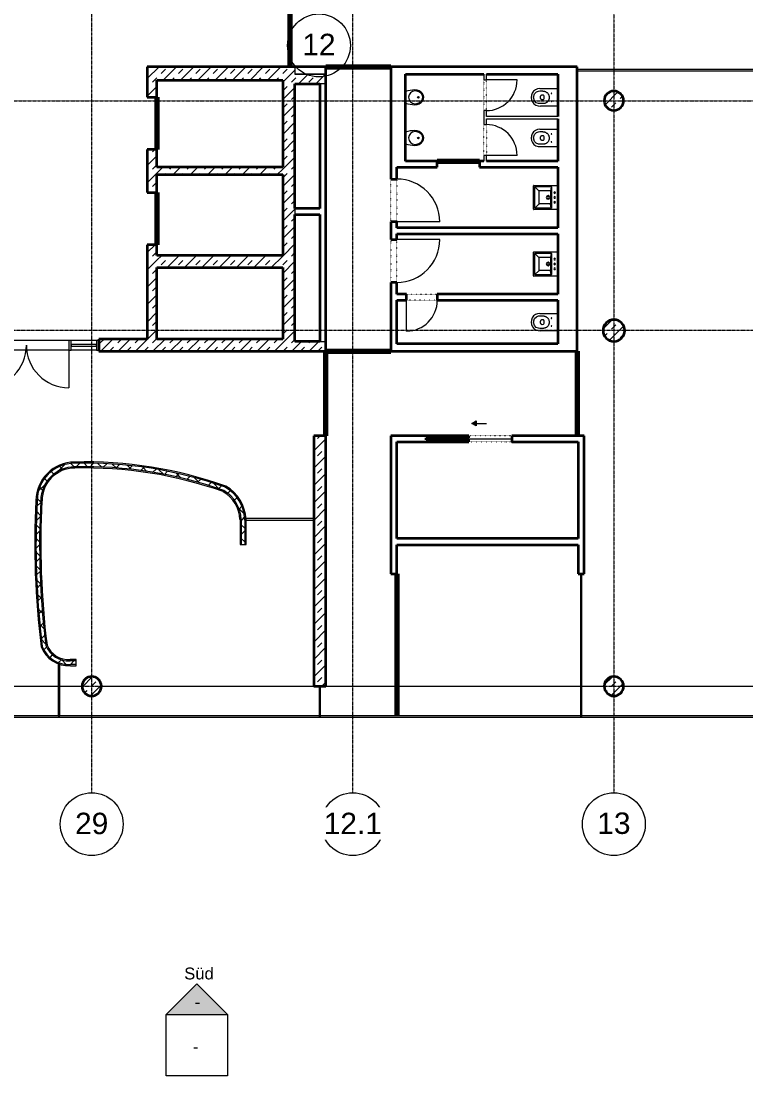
# Model space of a CAD drawing. Header units: millimetres. Extents: x -309577 to 26510, y -302335 to 26695.
# Drawn here: x -237999 to -223009, y -302335 to -280538 of the extents above; entities that cross this region are included whole.
import ezdxf

# ---------------------------------------------------------------- set-up
doc = ezdxf.new("R2010")
doc.units = ezdxf.units.MM
doc.linetypes.add('Rasterlinie', pattern=[22.225, 12.7, -3.175, 3.175, -3.175])
doc.linetypes.add('Über Schnittebene 1', pattern=[1, 0, -1])
for name, color, linetype, lineweight in [('A-ANNO-NOTE', 2, 'Continuous', 9), ('A-ANNO-SYMB', 6, 'Continuous', 9), ('A-AREA-LINE', 4, 'Continuous', 70), ('A-DOOR', 1, 'Continuous', 9), ('A-FLOR-OTLN', 6, 'Continuous', 9), ('A-GLAZ', 6, 'Continuous', 9), ('A-GLAZ-CWMG', 3, 'Continuous', 9), ('A-WALL', 2, 'Continuous', 9), ('A-WALL-PATT', 2, 'Continuous', 35), ('I-WALL', 2, 'Continuous', 9), ('P-SANR-FIXT', 6, 'Continuous', 9), ('S-COLS', 6, 'Continuous', 9), ('S-GRID', 1, 'Continuous', 9)]:
    doc.layers.add(name, color=color, linetype=linetype, lineweight=lineweight)
pattern_1 = [(45, (0, 0), (-179.60512, 179.60512), []), (45, (179.6, 0), (-179.60512, 179.60512), [127, -127])]
pattern_2 = [(45, (0, 0), (-141.42136, 141.42136), []), (135, (0, 0), (-141.42136, -141.42136), [])]

# ---------------------------------------------------------------- blocks, each defined once
blk = doc.blocks.new('Wandwaschbecken _3_ - 500 x 500 mm-313486-Ebene 0')
at = {"layer": 'P-SANR-FIXT'}
for p, q in [((-124, 205), (-124, 695)), ((-119, 700), (369, 700)), ((-99, 335), (-99, 670)), ((-94, 675), (344, 675)), ((-94, 670), (-13, 588)), ((344, 670), (262, 588)), ((349, 670), (349, 335)), ((374, 695), (374, 205)), ((-9, 355), (-9, 580)), ((-4, 585), (256, 585)), ((261, 355), (261, 580)), ((-94, 335), (-14, 351)), ((344, 330), (-94, 330)), ((-1, 350), (-4, 350)), ((249, 350), (-1, 350)), ((344, 335), (265, 350))]:
    blk.add_line(p, q, dxfattribs=at)
for centre, radius, start, end in [((-119, 695), 5, 90, 180), ((-94, 670), 5, 90, 180), ((344, 670), 5, 0, 90), ((369, 695), 5, 0, 90), ((-4, 580), 5, 90, 180), ((126, 400), 37.5, 0, 180), ((256, 580), 5, 0, 90), ((-94, 335), 5, 180, 270), ((-4, 355), 5, 180, 270), ((26, 264), 17.5, 0, 180), ((26, 264), 17.5, 180, 0), ((126, 400), 37.5, 180, 0), ((126, 400), 23, 0, 180), ((126, 400), 23, 180, 0), ((126, 264), 17.5, 0, 180), ((126, 264), 17.5, 180, 0), ((226, 264), 17.5, 0, 180), ((226, 264), 17.5, 180, 0), ((256, 355), 5, 270, 0), ((344, 335), 5, 270, 360), ((-119, 205), 5, 180, 270), ((369, 205), 5, 270, 360)]:
    blk.add_arc(centre, radius, start, end, dxfattribs=at)
for start_param, end_param in [(3.141593, 6.283185), (0, 3.141593)]:
    blk.add_ellipse((126, 337), major_axis=(-12.5, 0), ratio=0.247617, start_param=start_param, end_param=end_param, dxfattribs=at)
blk = doc.blocks.new('WC - Kombination _1_ - 550 x 360 mm-313487-Ebene 0')
at = {"layer": 'P-SANR-FIXT'}
for p, q in [((-55, 200), (-55, 559)), ((305, 568), (305, 200))]:
    blk.add_line(p, q, dxfattribs=at)
for centre, radius, start, end in [((125, 570), 180, 359.4799, 183.3895), ((44, 330), 6.33, 360, 180), ((44, 330), 6.33, 180, 360), ((207, 330), 6.33, 0, 180), ((207, 330), 6.33, 180, 360)]:
    blk.add_arc(centre, radius, start, end, dxfattribs=at)
for points, knots in [([(-6, 508), (-6, 527), (-6, 552), (-6, 572), (-6, 592), (4, 699), (125, 699), (245, 699), (256, 585), (256, 572)], [3, 3, 3, 3, 4, 4, 4, 5, 5, 5, 6, 6, 6, 6]), ([(256, 572), (256, 565), (256, 552), (256, 537), (256, 527), (256, 523), (256, 520), (256, 518), (256, 515), (256, 513), (256, 511), (256, 510), (256, 509), (256, 508), (256, 507), (255, 506), (255, 505), (255, 504), (255, 502), (255, 500), (254, 497), (253, 493), (252, 488), (251, 482), (249, 474), (246, 464), (241, 452), (233, 437), (222, 421), (208, 406), (192, 394), (174, 386), (155, 380), (139, 378), (126, 377), (112, 378), (96, 379), (76, 384), (58, 392), (41, 403), (27, 416), (15, 433), (6, 450), (1, 466), (-2, 479), (-4, 489), (-5, 498), (-6, 505), (-6, 508)], [0, 0, 0, 0, 0.065062, 0.130124, 0.146389, 0.162655, 0.170788, 0.17892, 0.187053, 0.195186, 0.199252, 0.203319, 0.207385, 0.209418, 0.211451, 0.215518, 0.219584, 0.223651, 0.227717, 0.23585, 0.243982, 0.260248, 0.276513, 0.292779, 0.32531, 0.357841, 0.390372, 0.455434, 0.520496, 0.585558, 0.65062, 0.715682, 0.780744, 0.845806, 0.878337, 0.910868, 0.97593, 1.040992, 1.106054, 1.171116, 1.236178, 1.30124, 1.366302, 1.431364, 1.463895, 1.496426, 1.528957, 1.561488, 1.561488, 1.561488, 1.561488]), ([(78, 521), (77, 490), (82, 484), (87, 484), (101, 481), (149, 481), (163, 484), (168, 484), (173, 490), (172, 521)], [0, 0, 0, 0, 1, 1, 1, 2, 2, 2, 3, 3, 3, 3]), ([(172, 521), (172, 524), (170, 529), (167, 538), (163, 545), (158, 551), (154, 555), (149, 558), (140, 563), (125, 565), (110, 563), (101, 558), (96, 555), (91, 551), (87, 545), (82, 538), (79, 529), (78, 524), (78, 521)], [0, 0, 0, 0, 0.0288677, 0.0577354, 0.0866031, 0.1154708, 0.1299046, 0.1443385, 0.1732062, 0.2309416, 0.2886769, 0.3175446, 0.3319785, 0.3464123, 0.37528, 0.4041477, 0.4330154, 0.4618831, 0.4618831, 0.4618831, 0.4618831])]:
    blk.add_open_spline(points, degree=3, knots=knots, dxfattribs=at)
blk = doc.blocks.new('Pissoir - Pissoir-312662-Ebene 0')
at = {"layer": 'P-SANR-FIXT'}
blk.add_line((-117, -3), (117, -3), dxfattribs=at)
blk.add_circle((0, -268), 15, dxfattribs=at)
for centre, start, end in [((392, -195), 159.3261, 180), ((-392, -195), 360, 20.6739)]:
    blk.add_arc(centre, 545, start, end, dxfattribs=at)
for major_axis, ratio, start_param, end_param in [((0, 186), 0.819068, 1.570796, 4.712389), ((-132, 0), 0.987707, 3.141593, 6.283185), ((0, 165), 0.80303, 1.570796, 4.712389)]:
    blk.add_ellipse((0, -195), major_axis=major_axis, ratio=ratio, start_param=start_param, end_param=end_param, dxfattribs=at)
blk = doc.blocks.new('Drehflügel 1-flg - Umfassungszarge - 63_5 x 2_135-313488-Ebene 0')
at = {"layer": 'A-DOOR'}
blk.add_line((317, 712), (317, 77), dxfattribs=at)
at = {"layer": 'A-DOOR', "linetype": 'Über Schnittebene 1'}
for p, q in [((-318, 77), (317, 77)), ((317, -48), (-318, -48))]:
    blk.add_line(p, q, dxfattribs=at)
at = {"layer": 'A-DOOR'}
blk.add_arc((317, 77), 635, 90, 180, dxfattribs=at)
blk = doc.blocks.new('Drehflügel 1-flg - Stahlzarge1 - 88_5 x 2_26 2-313441-Ebene 0')
at = {"layer": 'A-DOOR', "linetype": 'Über Schnittebene 1'}
for p, q in [((442, 48), (-443, 48)), ((-443, -77), (442, -77))]:
    blk.add_line(p, q, dxfattribs=at)
at = {"layer": 'A-DOOR'}
blk.add_line((442, -962), (442, -77), dxfattribs=at)
blk.add_arc((442, -77), 885, 180, 270, dxfattribs=at)
blk = doc.blocks.new('Drehflügel 1-flg - Stahlzarge1 - 88_5 x 2_26 2-313477-Ebene 0')
at = {"layer": 'A-DOOR'}
blk.add_line((442, 962), (442, 77), dxfattribs=at)
at = {"layer": 'A-DOOR', "linetype": 'Über Schnittebene 1'}
for p, q in [((-443, 77), (442, 77)), ((442, -48), (-443, -48))]:
    blk.add_line(p, q, dxfattribs=at)
at = {"layer": 'A-DOOR'}
blk.add_arc((442, 77), 885, 90, 180, dxfattribs=at)
blk = doc.blocks.new('Drehflügel 1-flg - Umfassungszarge - 63_5 x 2_135-250513-Ebene 0')
at = {"layer": 'A-DOOR'}
blk.add_line((317, 674), (317, 39), dxfattribs=at)
at = {"layer": 'A-DOOR', "linetype": 'Über Schnittebene 1'}
for p, q in [((-318, 39), (317, 39)), ((317, -11), (-318, -11))]:
    blk.add_line(p, q, dxfattribs=at)
at = {"layer": 'A-DOOR'}
blk.add_arc((317, 39), 635, 90, 180, dxfattribs=at)
blk = doc.blocks.new('Drehflügel 1-flg - Umfassungszarge - 63_5 x 2_135-250514-Ebene 0')
at = {"layer": 'A-DOOR', "linetype": 'Über Schnittebene 1'}
for p, q in [((317, 11), (-318, 11)), ((-318, -39), (317, -39))]:
    blk.add_line(p, q, dxfattribs=at)
at = {"layer": 'A-DOOR'}
blk.add_line((317, -674), (317, -39), dxfattribs=at)
blk.add_arc((317, -39), 635, 180, 270, dxfattribs=at)
blk = doc.blocks.new('Systemelement - Verglasung-313491-Ebene 0')
at = {"layer": 'A-GLAZ'}
for p, q in [((717, 15), (-717, 15)), ((-717, 15), (-717, -15)), ((717, -15), (717, 15)), ((-717, -15), (717, -15))]:
    blk.add_line(p, q, dxfattribs=at)
blk = doc.blocks.new('Systemelement - Verglasung-313462-Ebene 0')
at = {"layer": 'A-GLAZ'}
for p, q in [((534, 15), (-534, 15)), ((-534, 15), (-534, -15)), ((534, -15), (534, 15)), ((-534, -15), (534, -15))]:
    blk.add_line(p, q, dxfattribs=at)
blk = doc.blocks.new('Türelement 2-flg - Drehflügel - Glas - Standard-313446-Ebene 0')
at = {"layer": 'A-DOOR'}
for p, q in [((-875, 0), (-875, -875)), ((875, 0), (875, -875))]:
    blk.add_line(p, q, dxfattribs=at)
for centre, start, end in [((-875, 0), 270, 360), ((875, 0), 180, 270)]:
    blk.add_arc(centre, 875, start, end, dxfattribs=at)
blk = doc.blocks.new('Systemelement - Verglasung-313445-Ebene 0')
at = {"layer": 'A-GLAZ'}
for p, q in [((263, 15), (-263, 15)), ((-263, 15), (-263, -15)), ((263, -15), (263, 15)), ((-263, -15), (263, -15))]:
    blk.add_line(p, q, dxfattribs=at)
blk = doc.blocks.new('Rechteckiger Pfosten - 5 x 20-313449-Ebene 0')
at = {"layer": 'A-GLAZ-CWMG'}
for p, q in [((-287739, -287138), (-288264, -287138)), ((-287739, -287338), (-288264, -287338))]:
    blk.add_line(p, q, dxfattribs=at)
blk = doc.blocks.new('Rechteckiger Pfosten - 5 x 20-313448-Ebene 0')
at = {"layer": 'A-GLAZ-CWMG'}
for p, q in [((-25, 100), (25, 100)), ((-25, -100), (-25, 100)), ((25, 100), (25, -100)), ((25, -100), (-25, -100))]:
    blk.add_line(p, q, dxfattribs=at)
blk = doc.blocks.new('Rechteckiger Pfosten - 5 x 20-313451-Ebene 0')
at = {"layer": 'A-GLAZ-CWMG'}
for p, q in [((-288314, -287138), (-290064, -287138)), ((-288314, -287338), (-290064, -287338))]:
    blk.add_line(p, q, dxfattribs=at)
blk = doc.blocks.new('Rechteckiger Pfosten - 5 x 20-313452-Ebene 0')
at = {"layer": 'A-GLAZ-CWMG'}
for p, q in [((-50, 100), (0, 100)), ((-50, -100), (-50, 100)), ((0, 100), (0, -100)), ((0, -100), (-50, -100))]:
    blk.add_line(p, q, dxfattribs=at)
blk = doc.blocks.new('Systemelement - Verglasung-392771-Ebene 0')
at = {"layer": 'A-GLAZ'}
for p, q in [((45862, 15), (-45862, 15)), ((-45862, -15), (45862, -15))]:
    blk.add_line(p, q, dxfattribs=at)
blk = doc.blocks.new('STB Stütze - rund - STB d_40-V35-Ebene 0')
at = {"layer": 'S-COLS'}
h = blk.add_hatch(dxfattribs=at)
h.set_pattern_fill('FP_44', color=256, style=0, pattern_type=2)
h.set_pattern_definition([(45, (225738.7, 294282.99), (-179.60512, 179.60512), []), (45, (225918.3, 294282.99), (-179.60512, 179.60512), [127, -127])])
h.paths.add_polyline_path([(24, -199), (71, -187), (114, -165), (150, -133), (177, -93), (194, -48), (200, 0), (194, 48), (177, 93), (150, 133), (114, 165), (71, 187), (24, 199), (-24, 199), (-71, 187), (-114, 165), (-150, 133), (-177, 93), (-194, 48), (-200, 0), (-194, -48), (-177, -93), (-150, -133), (-114, -165), (-71, -187), (-24, -199)], flags=0)
at = {"layer": 'S-COLS', "lineweight": 35}
for start, end in [(360, 180), (180, 360)]:
    blk.add_arc((0, 0), 200, start, end, dxfattribs=at)
blk = doc.blocks.new('STB Stütze - rund - STB d_45-V37-Ebene 0')
at = {"layer": 'S-COLS'}
h = blk.add_hatch(dxfattribs=at)
h.set_pattern_fill('FP_46', color=256, style=0, pattern_type=2)
h.set_pattern_definition([(45, (225738.7, 286932.85), (-179.60512, 179.60512), []), (45, (225918.3, 286932.85), (-179.60512, 179.60512), [127, -127])])
h.paths.add_polyline_path([(0, -225), (50, -219), (98, -203), (140, -176), (176, -140), (203, -98), (219, -50), (225, 0), (219, 50), (203, 98), (176, 140), (140, 176), (98, 203), (50, 219), (0, 225), (-50, 219), (-98, 203), (-140, 176), (-176, 140), (-203, 98), (-219, 50), (-225, 0), (-219, -50), (-203, -98), (-176, -140), (-140, -176), (-98, -203), (-50, -219), (-29, -222)], flags=0)
at = {"layer": 'S-COLS', "lineweight": 35}
for start, end in [(360, 180), (180, 360)]:
    blk.add_arc((0, 0), 225, start, end, dxfattribs=at)
blk = doc.blocks.new('STB Stütze - rund - STB d_40-V45-Ebene 0')
at = {"layer": 'S-COLS'}
h = blk.add_hatch(dxfattribs=at)
h.set_pattern_fill('FP_54', color=256, style=0, pattern_type=2)
h.set_pattern_definition([(45, (225738.7, 282182.99), (-179.60512, 179.60512), []), (45, (225918.3, 282182.99), (-179.60512, 179.60512), [127, -127])])
h.paths.add_polyline_path([(24, -199), (71, -187), (114, -165), (150, -133), (177, -93), (194, -48), (200, 0), (194, 48), (177, 93), (150, 133), (114, 165), (71, 187), (24, 199), (-24, 199), (-71, 187), (-114, 165), (-150, 133), (-177, 93), (-194, 48), (-200, 0), (-194, -48), (-177, -93), (-150, -133), (-114, -165), (-71, -187), (-24, -199)], flags=0)
at = {"layer": 'S-COLS', "lineweight": 35}
for start, end in [(360, 180), (180, 360)]:
    blk.add_arc((0, 0), 200, start, end, dxfattribs=at)
blk = doc.blocks.new('Systemelement - Verglasung-313523-Ebene 0')
at = {"layer": 'A-GLAZ'}
for p, q in [((312.5, 15), (-312.5, 15)), ((-312.5, 15), (-312.5, -15)), ((312.5, -15), (312.5, 15)), ((-312.5, -15), (312.5, -15))]:
    blk.add_line(p, q, dxfattribs=at)
blk = doc.blocks.new('Systemelement - Verglasung-392772-Ebene 0')
at = {"layer": 'A-GLAZ'}
for p, q in [((14262.5, 15), (-14262.5, 15)), ((-14262.5, 15), (-14262.5, -15)), ((-14262.5, -15), (14262.5, -15))]:
    blk.add_line(p, q, dxfattribs=at)
blk = doc.blocks.new('Systemelement - Verglasung-313571-Ebene 0')
at = {"layer": 'A-GLAZ'}
for p, q in [((1475, 15), (-1475, 15)), ((-1475, 15), (-1475, -15)), ((1475, -15), (1475, 15)), ((-1475, -15), (1475, -15))]:
    blk.add_line(p, q, dxfattribs=at)
blk = doc.blocks.new('Wandschiebeflügel 1-flg - Glasfüllung - 88_5 x 2_135-313573-Ebene 0')
at = {"layer": 'A-DOOR', "linetype": 'Über Schnittebene 1'}
for p, q in [((442, 38), (-443, 38)), ((-443, -87), (442, -87))]:
    blk.add_line(p, q, dxfattribs=at)
at = {"layer": 'A-DOOR'}
blk.add_line((-443, -24), (442, -24), dxfattribs=at)
blk = doc.blocks.new('STB Stütze - rund - STB d_40-V50-Ebene 0')
at = {"layer": 'S-COLS'}
h = blk.add_hatch(dxfattribs=at)
h.set_pattern_fill('FP_59', color=256, style=0, pattern_type=2)
h.set_pattern_definition([(45, (236538.7, 294282.99), (-179.60512, 179.60512), []), (45, (236718.3, 294282.99), (-179.60512, 179.60512), [127, -127])])
h.paths.add_polyline_path([(24, -199), (71, -187), (114, -165), (150, -133), (177, -93), (194, -48), (200, 0), (194, 48), (177, 93), (150, 133), (114, 165), (71, 187), (24, 199), (-24, 199), (-71, 187), (-114, 165), (-150, 133), (-177, 93), (-194, 48), (-200, 0), (-194, -48), (-177, -93), (-150, -133), (-114, -165), (-71, -187), (-24, -199)], flags=0)
at = {"layer": 'S-COLS', "lineweight": 35}
for start, end in [(360, 180), (180, 360)]:
    blk.add_arc((0, 0), 200, start, end, dxfattribs=at)
blk = doc.blocks.new('Ansicht - Gefüllter Pfeil und Ansichtsname-212564-Ebene 0')
at = {"layer": 'A-ANNO-SYMB'}
for p, q in [((-6.35, -6.35), (-6.35, 6.35)), ((-6.35, 6.35), (6.35, 6.35)), ((6.35, 6.35), (6.35, -6.35)), ((6.35, -6.35), (-6.35, -6.35))]:
    blk.add_line(p, q, dxfattribs=at)
blk = doc.blocks.new('Ansicht - Gefüllter Pfeil und Ansichtsname-212290-Ebene 0')
at = {"layer": 'A-ANNO-SYMB'}
blk.add_hatch(color=256, dxfattribs=at).paths.add_polyline_path([(6.35, 0), (-6.35, 0), (0, 6.35)], flags=0)
for p, q in [((0, 6.35), (-6.35, 0)), ((6.35, 0), (0, 6.35)), ((-6.35, 0), (6.35, 0))]:
    blk.add_line(p, q, dxfattribs=at)
blk = doc.blocks.new('Raster - Rasterbeschriftung-194804-Ebene 0')
at = {"layer": 'S-GRID'}
blk.add_circle((0, 0), 6.5, dxfattribs=at)

msp = doc.modelspace()

# ---------------------------------------------------------------- hatches: boundary and pattern name
at = {"layer": 'A-ANNO-NOTE'}
msp.add_hatch(color=256, dxfattribs=at).paths.add_polyline_path([(-228588, -288901), (-228588, -288800), (-228676, -288850), (-228662, -288859)], flags=0)
at = {"layer": 'A-WALL-PATT', "lineweight": 9}
h = msp.add_hatch(dxfattribs=at)
h.set_pattern_fill('FP_6', color=256, style=0, pattern_type=2)
h.set_pattern_definition(pattern_1)
h.paths.add_polyline_path([(-232589, -281758), (-232589, -281483), (-235389, -281483), (-235389, -281758), (-234449, -281758)], flags=0)
h = msp.add_hatch(dxfattribs=at)
h.set_pattern_fill('FP_6', color=256, style=0, pattern_type=2)
h.set_pattern_definition(pattern_1)
h.paths.add_polyline_path([(-232339, -287108), (-232339, -281483), (-232589, -281483), (-232589, -287108)], flags=0)
h = msp.add_hatch(dxfattribs=at)
h.set_pattern_fill('FP_6', color=256, style=0, pattern_type=2)
h.set_pattern_definition(pattern_1)
h.paths.add_polyline_path([(-235389, -287108), (-235189, -287108), (-235189, -285158), (-235389, -285158), (-235389, -285566)], flags=0)
h.paths.add_polyline_path([(-235389, -284078), (-235189, -284078), (-235189, -283188), (-235389, -283188)], flags=0)
h.paths.add_polyline_path([(-235189, -282108), (-235189, -281758), (-235389, -281758), (-235389, -282108)], flags=0)
h = msp.add_hatch(dxfattribs=at)
h.set_pattern_fill('FP_6', color=256, style=0, pattern_type=2)
h.set_pattern_definition(pattern_1)
h.paths.add_polyline_path([(-231819, -281833), (-231694, -281833), (-231694, -281633), (-232339, -281633), (-232339, -281833)], flags=0)
h = msp.add_hatch(dxfattribs=at)
h.set_pattern_fill('FP_6', color=256, style=0, pattern_type=2)
h.set_pattern_definition(pattern_1)
h.paths.add_polyline_path([(-235189, -283708), (-232589, -283708), (-232589, -283558), (-235189, -283558)], flags=0)
h = msp.add_hatch(dxfattribs=at)
h.set_pattern_fill('FP_6', color=256, style=0, pattern_type=2)
h.set_pattern_definition(pattern_1)
h.paths.add_polyline_path([(-232589, -285629), (-232589, -285379), (-235189, -285379), (-235189, -285629), (-234449, -285629)], flags=0)
h = msp.add_hatch(dxfattribs=at)
h.set_pattern_fill('FP_6', color=256, style=0, pattern_type=2)
h.set_pattern_definition(pattern_1)
h.paths.add_polyline_path([(-234449, -287358), (-232339, -287358), (-232339, -287108), (-236389, -287108), (-236389, -287358)], flags=0)
h = msp.add_hatch(dxfattribs=at)
h.set_pattern_fill('FP_6', color=256, style=0, pattern_type=2)
h.set_pattern_definition(pattern_1)
h.paths.add_polyline_path([(-232339, -287358), (-231694, -287358), (-231694, -287158), (-232339, -287158)], flags=0)
h = msp.add_hatch(dxfattribs=at)
h.set_pattern_fill('FP_6', color=256, style=0, pattern_type=2)
h.set_pattern_definition(pattern_1)
h.paths.add_polyline_path([(-231694, -294283), (-231694, -289108), (-231944, -289108), (-231944, -294283)], flags=0)
h = msp.add_hatch(dxfattribs=at)
h.set_pattern_fill('FP_5', color=256, style=0, pattern_type=2)
h.set_pattern_definition(pattern_2)
h.paths.add_polyline_path([(-237591, -290449), (-237585, -290358), (-237567, -290268), (-237538, -290182), (-237497, -290100), (-237446, -290023), (-237386, -289955), (-237317, -289894), (-237241, -289844), (-237159, -289803), (-237072, -289774), (-236983, -289756), (-236891, -289750), (-236892, -289675), (-236985, -289680), (-237077, -289697), (-237166, -289725), (-237251, -289764), (-237338, -289817), (-237405, -289869), (-237471, -289935), (-237528, -290009), (-237577, -290088), (-237615, -290173), (-237643, -290262), (-237660, -290354), (-237666, -290447)], flags=0)
h = msp.add_hatch(dxfattribs=at)
h.set_pattern_fill('FP_5', color=256, style=0, pattern_type=2)
h.set_pattern_definition(pattern_2)
h.paths.add_polyline_path([(-233807, -290239), (-233775, -290170), (-234076, -290070), (-234381, -289980), (-234688, -289902), (-234998, -289835), (-235311, -289779), (-235625, -289735), (-235941, -289703), (-236258, -289682), (-236575, -289672), (-236892, -289675), (-236891, -289750), (-236577, -289747), (-236263, -289757), (-235950, -289777), (-235638, -289809), (-235327, -289853), (-235017, -289908), (-234710, -289974), (-234406, -290051), (-234105, -290139)], flags=0)
h = msp.add_hatch(dxfattribs=at)
h.set_pattern_fill('FP_5', color=256, style=0, pattern_type=2)
h.set_pattern_definition(pattern_2)
h.paths.add_polyline_path([(-233446, -290837), (-233371, -290836), (-233380, -290746), (-233398, -290658), (-233427, -290572), (-233465, -290490), (-233512, -290413), (-233567, -290342), (-233630, -290277), (-233699, -290220), (-233775, -290170), (-233807, -290239), (-233731, -290290), (-233662, -290349), (-233602, -290417), (-233550, -290492), (-233508, -290573), (-233476, -290658), (-233456, -290747)], flags=0)
h = msp.add_hatch(dxfattribs=at)
h.set_pattern_fill('FP_5', color=256, style=0, pattern_type=2)
h.set_pattern_definition(pattern_2)
h.paths.add_polyline_path([(-237560, -293459), (-237487, -293440), (-237534, -293015), (-237570, -292588), (-237596, -292161), (-237611, -291733), (-237615, -291305), (-237609, -290877), (-237591, -290449), (-237666, -290447), (-237684, -290878), (-237690, -291309), (-237686, -291740), (-237671, -292171), (-237645, -292601), (-237608, -293030)], flags=0)
h = msp.add_hatch(dxfattribs=at)
h.set_pattern_fill('FP_5', color=256, style=0, pattern_type=2)
h.set_pattern_definition(pattern_2)
h.paths.add_polyline_path([(-233446, -291353), (-233371, -291353), (-233371, -290836), (-233446, -290837), (-233446, -291234)], flags=0)
h = msp.add_hatch(dxfattribs=at)
h.set_pattern_fill('FP_5', color=256, style=0, pattern_type=2)
h.set_pattern_definition(pattern_2)
h.paths.add_polyline_path([(-236980, -293833), (-236982, -293758), (-237062, -293757), (-237140, -293744), (-237216, -293718), (-237286, -293681), (-237350, -293633), (-237405, -293576), (-237451, -293511), (-237487, -293440), (-237560, -293459), (-237525, -293533), (-237481, -293602), (-237427, -293664), (-237365, -293718), (-237296, -293762), (-237222, -293796), (-237143, -293820), (-237062, -293832)], flags=0)
h = msp.add_hatch(dxfattribs=at)
h.set_pattern_fill('FP_5', color=256, style=0, pattern_type=2)
h.set_pattern_definition(pattern_2)
h.paths.add_polyline_path([(-236863, -293833), (-236863, -293758), (-236982, -293758), (-236980, -293833)], flags=0)

# ---------------------------------------------------------------- linework, layer by layer
at = {"layer": 'A-ANNO-NOTE'}
for p, q in [((-228676, -288850), (-228588, -288800)), ((-228588, -288800), (-228588, -288901)), ((-228588, -288901), (-228676, -288850)), ((-228676, -288850), (-228376, -288850))]:
    msp.add_line(p, q, dxfattribs=at)
at = {"layer": 'A-AREA-LINE'}
for p, q in [((-232439, -279983), (-232439, -281483)), ((-231694, -281483), (-230351, -281483)), ((-235189, -282108), (-235189, -283188)), ((-229396, -283433), (-228516, -283433)), ((-235189, -284078), (-235189, -285158)), ((-231694, -289108), (-231694, -287358)), ((-231694, -287358), (-230351, -287358)), ((-226501, -287358), (-226501, -289108)), ((-230226, -291958), (-230226, -294893))]:
    msp.add_line(p, q, dxfattribs=at)
at = {"layer": 'A-FLOR-OTLN'}
for p, q in [((-235189, -283188), (-235189, -282108)), ((-235189, -285158), (-235189, -284078)), ((-238549, -294283), (-237229, -294283)), ((-237199, -294283), (-236739, -294283)), ((-236339, -294283), (-231944, -294283)), ((-231694, -294283), (-226429, -294283)), ((-226399, -294283), (-225939, -294283)), ((-225539, -294283), (-220539, -294283))]:
    msp.add_line(p, q, dxfattribs=at)
at = {"layer": 'A-WALL', "color": 10, "lineweight": 35}
for p, q in [((-235389, -281483), (-235389, -282108)), ((-232589, -281483), (-235389, -281483)), ((-231694, -281483), (-232589, -281483)), ((-231694, -287358), (-231694, -281483)), ((-230351, -281483), (-230351, -283803)), ((-226501, -281483), (-230351, -281483)), ((-226501, -287358), (-226501, -281483)), ((-235189, -282108), (-235189, -281758)), ((-235189, -281758), (-232589, -281758)), ((-232589, -281758), (-232589, -283558)), ((-232339, -284408), (-232339, -281833)), ((-232339, -281833), (-231819, -281833)), ((-231819, -281833), (-231819, -284408)), ((-230051, -283433), (-230051, -281633)), ((-230051, -281633), (-228426, -281633)), ((-228376, -281633), (-226901, -281633)), ((-226901, -281633), (-226901, -282508)), ((-235389, -282108), (-235189, -282108)), ((-226901, -282558), (-226901, -283433)), ((-235389, -283188), (-235389, -284078)), ((-235189, -283188), (-235389, -283188)), ((-235189, -283558), (-235189, -283188)), ((-232589, -283558), (-235189, -283558)), ((-230226, -283803), (-230226, -283558)), ((-230226, -283558), (-229396, -283558)), ((-229396, -283433), (-230051, -283433)), ((-229396, -283558), (-229396, -283433)), ((-228426, -283433), (-228516, -283433)), ((-228516, -283433), (-228516, -283558)), ((-228516, -283558), (-226901, -283558)), ((-226901, -283433), (-228376, -283433)), ((-226901, -283558), (-226901, -284808)), ((-235189, -284078), (-235189, -283708)), ((-235189, -283708), (-232589, -283708)), ((-232589, -283708), (-232589, -285379)), ((-230351, -283803), (-230226, -283803)), ((-235389, -284078), (-235189, -284078)), ((-231819, -284408), (-232339, -284408)), ((-232339, -287158), (-232339, -284533)), ((-232339, -284533), (-231819, -284533)), ((-231819, -284533), (-231819, -287158)), ((-230226, -284688), (-230351, -284688)), ((-230351, -284688), (-230351, -285053)), ((-230226, -284808), (-230226, -284688)), ((-226901, -284808), (-230226, -284808)), ((-230351, -285053), (-230226, -285053)), ((-230226, -285053), (-230226, -284933)), ((-230226, -284933), (-226901, -284933)), ((-226901, -284933), (-226901, -286183)), ((-235389, -285158), (-235389, -287108)), ((-235189, -285158), (-235389, -285158)), ((-235189, -285379), (-235189, -285158)), ((-232589, -285379), (-235189, -285379)), ((-235189, -285629), (-232589, -285629)), ((-235189, -287108), (-235189, -285629)), ((-232589, -285629), (-232589, -287108)), ((-230226, -285938), (-230351, -285938)), ((-230351, -285938), (-230351, -287358)), ((-230226, -286183), (-230226, -285938)), ((-230026, -286183), (-230226, -286183)), ((-230026, -286308), (-230026, -286183)), ((-226901, -286183), (-229391, -286183)), ((-229391, -286183), (-229391, -286308)), ((-230226, -287208), (-230226, -286308)), ((-230226, -286308), (-230026, -286308)), ((-229391, -286308), (-226901, -286308)), ((-226901, -286308), (-226901, -287208)), ((-235389, -287108), (-236389, -287108)), ((-236389, -287108), (-236389, -287358)), ((-232589, -287108), (-235189, -287108)), ((-231819, -287158), (-232339, -287158)), ((-226901, -287208), (-230226, -287208)), ((-236389, -287358), (-232339, -287358)), ((-232339, -287358), (-231694, -287358)), ((-230351, -287358), (-226501, -287358)), ((-231944, -289108), (-231944, -294283)), ((-231694, -289108), (-231944, -289108)), ((-231694, -294283), (-231694, -289108)), ((-230351, -289108), (-230351, -291958)), ((-228736, -289108), (-230351, -289108)), ((-230226, -291233), (-230226, -289233)), ((-230226, -289233), (-228736, -289233)), ((-229621, -289190), (-229621, -289150)), ((-229621, -289150), (-228736, -289150)), ((-228736, -289190), (-229621, -289190)), ((-228736, -289150), (-228736, -289108)), ((-228736, -289233), (-228736, -289190)), ((-226351, -289108), (-227851, -289108)), ((-227851, -289108), (-227851, -289233)), ((-227851, -289233), (-226476, -289233)), ((-226476, -289233), (-226476, -291233)), ((-226351, -291958), (-226351, -289108)), ((-226476, -291233), (-230226, -291233)), ((-230226, -291958), (-230226, -291358)), ((-230226, -291358), (-226476, -291358)), ((-226476, -291358), (-226476, -291958)), ((-230351, -291958), (-230226, -291958)), ((-226476, -291958), (-226351, -291958)), ((-231944, -294283), (-231694, -294283))]:
    msp.add_line(p, q, dxfattribs=at)
at = {"layer": 'A-WALL'}
for p, q in [((-232339, -281483), (-232339, -281633)), ((-231694, -281633), (-232339, -281633)), ((-232339, -281633), (-231694, -281633)), ((-231694, -281833), (-231819, -281833)), ((-232339, -284408), (-232339, -284533)), ((-231819, -287158), (-231694, -287158)), ((-233446, -290837), (-233446, -291353)), ((-233371, -290836), (-233371, -291353)), ((-236863, -293758), (-236982, -293758)), ((-236863, -293833), (-236980, -293833))]:
    msp.add_line(p, q, dxfattribs=at)
at = {"layer": 'A-WALL', "color": 7}
for p, q in [((-233471, -290838), (-233471, -291353)), ((-233346, -291353), (-233346, -290835)), ((-233471, -291353), (-233346, -291353)), ((-236863, -293733), (-236983, -293733)), ((-236863, -293858), (-236863, -293733)), ((-236979, -293858), (-236863, -293858))]:
    msp.add_line(p, q, dxfattribs=at)
for centre, radius, start, end in [((-236891, -290450), 800, 90.1186, 179.7518), ((-236672, -298342), 8695, 70.4614, 91.4513), ((-236891, -290450), 675, 90, 180), ((-236672, -298342), 8570, 70.5386, 91.4614), ((-234177, -290870), 706, 2.5833, 59.4167), ((-234177, -290870), 831, 2.3811, 60.2862), ((-220641, -291353), 17075, 176.9578, 187.1056), ((-220641, -291353), 16950, 176.9471, 187.0529), ((-237015, -293251), 608, 200.5751, 273.3608), ((-237015, -293251), 483, 202.2294, 273.7706)]:
    msp.add_arc(centre, radius, start, end, dxfattribs=at)
at = {"layer": 'A-WALL'}
for centre, radius, start, end in [((-236891, -290450), 775, 90.0979, 179.7951), ((-236672, -298342), 8670, 70.4766, 91.4533), ((-236891, -290450), 700, 90.0271, 179.9433), ((-236672, -298342), 8595, 70.5229, 91.4594), ((-234177, -290870), 731, 2.5373, 59.6145), ((-234177, -290870), 806, 2.4165, 60.134), ((-220641, -291353), 17050, 176.9557, 187.0951), ((-220641, -291353), 16975, 176.9492, 187.0635), ((-237015, -293251), 583, 200.8488, 273.4287), ((-237015, -293251), 508, 201.8328, 273.6725)]:
    msp.add_arc(centre, radius, start, end, dxfattribs=at)
at = {"layer": 'I-WALL', "color": 7}
for p, q in [((-228426, -281633), (-228426, -281753)), ((-228426, -281753), (-228376, -281753)), ((-228376, -281753), (-228376, -281633)), ((-228376, -282388), (-228426, -282388)), ((-228426, -282388), (-228426, -282678)), ((-228376, -282508), (-228376, -282388)), ((-228426, -282678), (-228376, -282678)), ((-226901, -282508), (-228376, -282508)), ((-228376, -282678), (-228376, -282558)), ((-228376, -282558), (-226901, -282558)), ((-228376, -283313), (-228426, -283313)), ((-228426, -283313), (-228426, -283433)), ((-228376, -283433), (-228376, -283313))]:
    msp.add_line(p, q, dxfattribs=at)
at = {"layer": 'S-GRID', "linetype": 'Rasterlinie'}
for p, q in [((-225739, -235883), (-225739, -296483)), ((-236539, -296483), (-236539, -278649)), ((-231139, -296483), (-231139, -278649)), ((-297439, -282183), (-175468, -282183)), ((-175468, -286933), (-297439, -286933)), ((-297439, -294283), (-175468, -294283))]:
    msp.add_line(p, q, dxfattribs=at)

# ---------------------------------------------------------------- block references
at = {"layer": 'A-ANNO-SYMB', "xscale": 99.99999999999993, "yscale": 99.99999999999993, "zscale": 99.99999999999993}
msp.add_blockref('Ansicht - Gefüllter Pfeil und Ansichtsname-212290-Ebene 0', (-234365, -301065), dxfattribs=at)
at = {"layer": 'A-ANNO-SYMB', "xscale": 99.99999999999993, "yscale": 99.99999999999993, "zscale": 99.99999999999993, "rotation": 269.9999999999997}
msp.add_blockref('Ansicht - Gefüllter Pfeil und Ansichtsname-212564-Ebene 0', (-234365, -301700), dxfattribs=at)
at = {"layer": 'A-DOOR'}
for name, p, rotation in [('Drehflügel 1-flg - Umfassungszarge - 63_5 x 2_135-250514-Ebene 0', (-228416, -282070), 90), ('Drehflügel 1-flg - Umfassungszarge - 63_5 x 2_135-250513-Ebene 0', (-228416, -282995), 270), ('Drehflügel 1-flg - Stahlzarge1 - 88_5 x 2_26 2-313477-Ebene 0', (-230303, -284245), 270), ('Drehflügel 1-flg - Stahlzarge1 - 88_5 x 2_26 2-313441-Ebene 0', (-230303, -285495), 90), ('Drehflügel 1-flg - Umfassungszarge - 63_5 x 2_135-313488-Ebene 0', (-229709, -286231), 180)]:
    msp.add_blockref(name, p, dxfattribs=dict(at, rotation=rotation))
for name, p in [('Türelement 2-flg - Drehflügel - Glas - Standard-313446-Ebene 0', (-237889, -287238)), ('Wandschiebeflügel 1-flg - Glasfüllung - 88_5 x 2_135-313573-Ebene 0', (-228294, -289146))]:
    msp.add_blockref(name, p, dxfattribs=at)
at = {"layer": 'A-GLAZ'}
for name, p in [('Systemelement - Verglasung-392772-Ebene 0', (-212239, -281553)), ('Systemelement - Verglasung-313445-Ebene 0', (-236701, -287238)), ('Systemelement - Verglasung-313491-Ebene 0', (-232661, -290835)), ('Systemelement - Verglasung-392771-Ebene 0', (-225776, -294908))]:
    msp.add_blockref(name, p, dxfattribs=at)
for name, p, rotation in [('Systemelement - Verglasung-313571-Ebene 0', (-226414, -293433), 270), ('Systemelement - Verglasung-313462-Ebene 0', (-237214, -294359), 90), ('Systemelement - Verglasung-313523-Ebene 0', (-231819, -294595), 270)]:
    msp.add_blockref(name, p, dxfattribs=dict(at, rotation=rotation))
at = {"layer": 'A-GLAZ-CWMG'}
for name in ['Rechteckiger Pfosten - 5 x 20-313451-Ebene 0', 'Rechteckiger Pfosten - 5 x 20-313449-Ebene 0']:
    msp.add_blockref(name, (51300, 0), dxfattribs=at)
at = {"layer": 'A-GLAZ-CWMG', "extrusion": (0, 0, -1), "rotation": 180}
for name, p in [('Rechteckiger Pfosten - 5 x 20-313448-Ebene 0', (236989, -287238)), ('Rechteckiger Pfosten - 5 x 20-313452-Ebene 0', (236389, -287238))]:
    msp.add_blockref(name, p, dxfattribs=at)
at = {"layer": 'P-SANR-FIXT'}
for name, p, rotation in [('Pissoir - Pissoir-312662-Ebene 0', (-230051, -282113), 90.00000000000001), ('WC - Kombination _1_ - 550 x 360 mm-313487-Ebene 0', (-226701, -282238), 90), ('Pissoir - Pissoir-312662-Ebene 0', (-230051, -282953), 90.00000000000001), ('WC - Kombination _1_ - 550 x 360 mm-313487-Ebene 0', (-226701, -283078), 90), ('Wandwaschbecken _3_ - 500 x 500 mm-313486-Ebene 0', (-226701, -284308), 90), ('Wandwaschbecken _3_ - 500 x 500 mm-313486-Ebene 0', (-226701, -285683), 90), ('WC - Kombination _1_ - 550 x 360 mm-313487-Ebene 0', (-226701, -286883), 90)]:
    msp.add_blockref(name, p, dxfattribs=dict(at, rotation=rotation))
at = {"layer": 'S-COLS'}
for name, p in [('STB Stütze - rund - STB d_40-V45-Ebene 0', (-225739, -282183)), ('STB Stütze - rund - STB d_45-V37-Ebene 0', (-225739, -286933)), ('STB Stütze - rund - STB d_40-V50-Ebene 0', (-236539, -294283)), ('STB Stütze - rund - STB d_40-V35-Ebene 0', (-225739, -294283))]:
    msp.add_blockref(name, p, dxfattribs=at)
at = {"layer": 'S-GRID', "xscale": 99.99999999999993, "yscale": 99.99999999999993, "zscale": 99.99999999999993, "rotation": 180}
for p in [(-231839, -281041), (-225739, -297133)]:
    msp.add_blockref('Raster - Rasterbeschriftung-194804-Ebene 0', p, dxfattribs=at)
at = {"layer": 'S-GRID', "xscale": 99.99999999999993, "yscale": 99.99999999999993, "zscale": 99.99999999999993}
for p in [(-236539, -297133), (-231139, -297133)]:
    msp.add_blockref('Raster - Rasterbeschriftung-194804-Ebene 0', p, dxfattribs=at)

# ---------------------------------------------------------------- texts
at = {"layer": 'A-ANNO-SYMB', "char_height": 245.88, "attachment_point": 2, "line_spacing_factor": 0.938532}
for s, insert, width in [('\\fArial|b0|i0|c0|p34|;\\PSüd', (-234320, -299711), 729), ('\\fArial|b0|i0|c0|p34|;-', (-234351, -300682), 135), ('\\fArial|b0|i0|c0|p34|;-', (-234390, -301610), 135)]:
    msp.add_mtext(s, dxfattribs=dict(at, insert=insert, width=width))

# ---------------------------------------------------------------- next in the draw order: texts
at = {"layer": 'S-GRID', "char_height": 442.59, "attachment_point": 2, "line_spacing_factor": 0.938532, "bg_fill": 3, "box_fill_scale": 1.25, "bg_fill_color": 0, "bg_fill_transparency": 0}
for s, insert, width in [('\\fArial|b0|i0|c0|p34|;12', (-231839, -280800), 820.72), ('\\fArial|b0|i0|c0|p34|;29', (-236539, -296897), 820.72), ('\\fArial|b0|i0|c0|p34|;12.1', (-231139, -296897), 1436.26), ('\\fArial|b0|i0|c0|p34|;13', (-225739, -296892), 820.72)]:
    msp.add_mtext(s, dxfattribs=dict(at, insert=insert, width=width))

doc.saveas('drawing.dxf')
